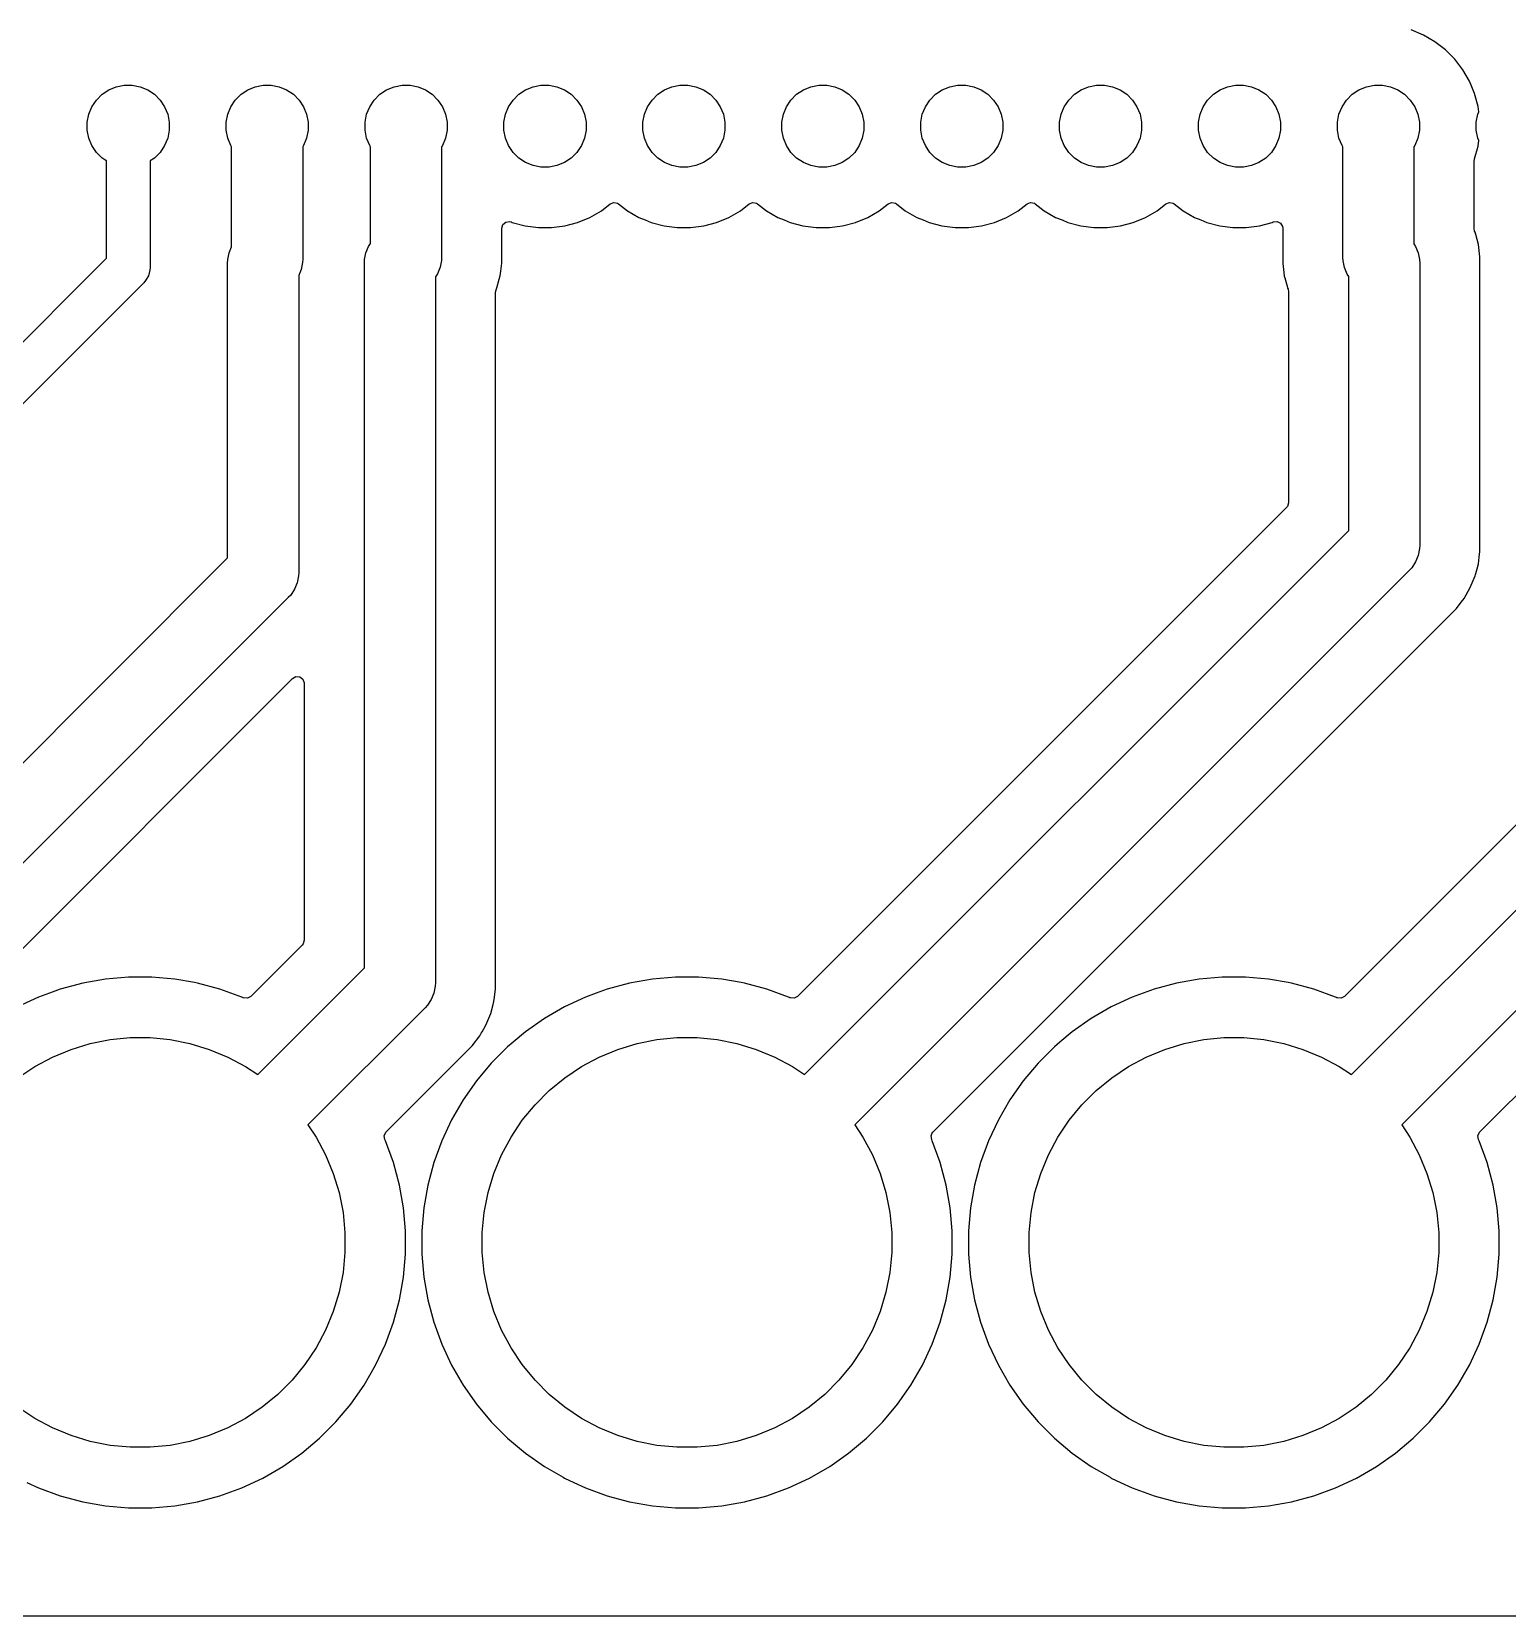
# Model space of a CAD drawing. Header units: millimetres. Extents: x 1 to 179, y 1 to 120.
# Drawn here: x 119.2 to 146.18, y 0.5 to 29.47 of the extents above; entities that cross this region are included whole.
import ezdxf

# ---------------------------------------------------------------- set-up
doc = ezdxf.new("R2010")
doc.units = ezdxf.units.MM
doc.layers.add('F.Cu', color=13, linetype='CONTINUOUS', true_color=0xc83434)

msp = doc.modelspace()

# ---------------------------------------------------------------- linework, layer by layer
at = {"layer": 'F.Cu', "linetype": 'CONTINUOUS'}
for p, q in [((144.644605, 29.412328), (144.420019, 29.505354)), ((144.64462, 29.412321), (144.644605, 29.412328)), ((144.855149, 29.290773), (144.64462, 29.412321)), ((145.048013, 29.142781), (144.855149, 29.290773)), ((145.048022, 29.142773), (145.048013, 29.142781)), ((145.219903, 28.970892), (145.048022, 29.142773)), ((145.21991, 28.970884), (145.219903, 28.970892)), ((145.367902, 28.77802), (145.21991, 28.970884)), ((145.48945, 28.567491), (145.367902, 28.77802)), ((120.4843, 28.328353), (120.6072, 28.410472)), ((120.6072, 28.410472), (120.743758, 28.467036)), ((120.743758, 28.467036), (120.888728, 28.495872)), ((120.888728, 28.495872), (121.036538, 28.495872)), ((121.036538, 28.495872), (121.181508, 28.467036)), ((121.181508, 28.467036), (121.318066, 28.410472)), ((121.318066, 28.410472), (121.440966, 28.328353)), ((123.0243, 28.328353), (123.1472, 28.410472)), ((123.1472, 28.410472), (123.283758, 28.467036)), ((123.283758, 28.467036), (123.428728, 28.495872)), ((123.428728, 28.495872), (123.576538, 28.495872)), ((123.576538, 28.495872), (123.721508, 28.467036)), ((123.721508, 28.467036), (123.858066, 28.410472)), ((123.858066, 28.410472), (123.980966, 28.328353)), ((125.5643, 28.328353), (125.6872, 28.410472)), ((125.6872, 28.410472), (125.823758, 28.467036)), ((125.823758, 28.467036), (125.968728, 28.495872)), ((125.968728, 28.495872), (126.116538, 28.495872)), ((126.116538, 28.495872), (126.261508, 28.467036)), ((126.261508, 28.467036), (126.398066, 28.410472)), ((126.398066, 28.410472), (126.520966, 28.328353)), ((128.1043, 28.328353), (128.2272, 28.410472)), ((128.2272, 28.410472), (128.363758, 28.467036)), ((128.363758, 28.467036), (128.508728, 28.495872)), ((128.508728, 28.495872), (128.656538, 28.495872)), ((128.656538, 28.495872), (128.801508, 28.467036)), ((128.801508, 28.467036), (128.938066, 28.410472)), ((128.938066, 28.410472), (129.060966, 28.328353)), ((130.6443, 28.328353), (130.7672, 28.410472)), ((130.7672, 28.410472), (130.903758, 28.467036)), ((130.903758, 28.467036), (131.048728, 28.495872)), ((131.048728, 28.495872), (131.196538, 28.495872)), ((131.196538, 28.495872), (131.341508, 28.467036)), ((131.341508, 28.467036), (131.478066, 28.410472)), ((131.478066, 28.410472), (131.600966, 28.328353)), ((133.1843, 28.328353), (133.3072, 28.410472)), ((133.3072, 28.410472), (133.443758, 28.467036)), ((133.443758, 28.467036), (133.588728, 28.495872)), ((133.588728, 28.495872), (133.736538, 28.495872)), ((133.736538, 28.495872), (133.881508, 28.467036)), ((133.881508, 28.467036), (134.018066, 28.410472)), ((134.018066, 28.410472), (134.140966, 28.328353)), ((135.7243, 28.328353), (135.8472, 28.410472)), ((135.8472, 28.410472), (135.983758, 28.467036)), ((135.983758, 28.467036), (136.128728, 28.495872)), ((136.128728, 28.495872), (136.276538, 28.495872)), ((136.276538, 28.495872), (136.421508, 28.467036)), ((136.421508, 28.467036), (136.558066, 28.410472)), ((136.558066, 28.410472), (136.680966, 28.328353)), ((138.2643, 28.328353), (138.3872, 28.410472)), ((138.3872, 28.410472), (138.523758, 28.467036)), ((138.523758, 28.467036), (138.668728, 28.495872)), ((138.668728, 28.495872), (138.816538, 28.495872)), ((138.816538, 28.495872), (138.961508, 28.467036)), ((138.961508, 28.467036), (139.098066, 28.410472)), ((139.098066, 28.410472), (139.220966, 28.328353)), ((140.8043, 28.328353), (140.9272, 28.410472)), ((140.9272, 28.410472), (141.063758, 28.467036)), ((141.063758, 28.467036), (141.208728, 28.495872)), ((141.208728, 28.495872), (141.356538, 28.495872)), ((141.356538, 28.495872), (141.501508, 28.467036)), ((141.501508, 28.467036), (141.638066, 28.410472)), ((141.638066, 28.410472), (141.760966, 28.328353)), ((143.3443, 28.328353), (143.4672, 28.410472)), ((143.4672, 28.410472), (143.603758, 28.467036)), ((143.603758, 28.467036), (143.748728, 28.495872)), ((143.748728, 28.495872), (143.896538, 28.495872)), ((143.896538, 28.495872), (144.041508, 28.467036)), ((144.041508, 28.467036), (144.178066, 28.410472)), ((144.178066, 28.410472), (144.300966, 28.328353)), ((145.489457, 28.567476), (145.48945, 28.567491)), ((145.532842, 28.462734), (145.489457, 28.567476)), ((145.582483, 28.342891), (145.532842, 28.462734)), ((120.297664, 28.100936), (120.379783, 28.223836)), ((120.379783, 28.223836), (120.4843, 28.328353)), ((121.440966, 28.328353), (121.545483, 28.223836)), ((121.545483, 28.223836), (121.627602, 28.100936)), ((122.837664, 28.100936), (122.919783, 28.223836)), ((122.919783, 28.223836), (123.0243, 28.328353)), ((123.980966, 28.328353), (124.085483, 28.223836)), ((124.085483, 28.223836), (124.167602, 28.100936)), ((125.377664, 28.100936), (125.459783, 28.223836)), ((125.459783, 28.223836), (125.5643, 28.328353)), ((126.520966, 28.328353), (126.625483, 28.223836)), ((126.625483, 28.223836), (126.707602, 28.100936)), ((127.917664, 28.100936), (127.999783, 28.223836)), ((127.999783, 28.223836), (128.1043, 28.328353)), ((129.060966, 28.328353), (129.165483, 28.223836)), ((129.165483, 28.223836), (129.247602, 28.100936)), ((130.457664, 28.100936), (130.539783, 28.223836)), ((130.539783, 28.223836), (130.6443, 28.328353)), ((131.600966, 28.328353), (131.705483, 28.223836)), ((131.705483, 28.223836), (131.787602, 28.100936)), ((132.997664, 28.100936), (133.079783, 28.223836)), ((133.079783, 28.223836), (133.1843, 28.328353)), ((134.140966, 28.328353), (134.245483, 28.223836)), ((134.245483, 28.223836), (134.327602, 28.100936)), ((135.537664, 28.100936), (135.619783, 28.223836)), ((135.619783, 28.223836), (135.7243, 28.328353)), ((136.680966, 28.328353), (136.785483, 28.223836)), ((136.785483, 28.223836), (136.867602, 28.100936)), ((138.077664, 28.100936), (138.159783, 28.223836)), ((138.159783, 28.223836), (138.2643, 28.328353)), ((139.220966, 28.328353), (139.325483, 28.223836)), ((139.325483, 28.223836), (139.407602, 28.100936)), ((140.617664, 28.100936), (140.699783, 28.223836)), ((140.699783, 28.223836), (140.8043, 28.328353)), ((141.760966, 28.328353), (141.865483, 28.223836)), ((141.865483, 28.223836), (141.947602, 28.100936)), ((143.157664, 28.100936), (143.239783, 28.223836)), ((143.239783, 28.223836), (143.3443, 28.328353)), ((144.300966, 28.328353), (144.405483, 28.223836)), ((144.405483, 28.223836), (144.487602, 28.100936)), ((145.645402, 28.108074), (145.582483, 28.342891)), ((145.658719, 28.006916), (145.645402, 28.108074)), ((120.212264, 27.819408), (120.2411, 27.964378)), ((120.212264, 27.671598), (120.212264, 27.819408)), ((120.2411, 27.964378), (120.297664, 28.100936)), ((121.627602, 28.100936), (121.684166, 27.964378)), ((121.684166, 27.964378), (121.713002, 27.819408)), ((121.713002, 27.819408), (121.713002, 27.671598)), ((122.752264, 27.819408), (122.7811, 27.964378)), ((122.752264, 27.671598), (122.752264, 27.819408)), ((122.7811, 27.964378), (122.837664, 28.100936)), ((124.167602, 28.100936), (124.224166, 27.964378)), ((124.224166, 27.964378), (124.253002, 27.819408)), ((124.253002, 27.819408), (124.253002, 27.671598)), ((125.292264, 27.819408), (125.3211, 27.964378)), ((125.292264, 27.671598), (125.292264, 27.819408)), ((125.3211, 27.964378), (125.377664, 28.100936)), ((126.707602, 28.100936), (126.764166, 27.964378)), ((126.764166, 27.964378), (126.793002, 27.819408)), ((126.793002, 27.819408), (126.793002, 27.671598)), ((127.832264, 27.819408), (127.8611, 27.964378)), ((127.832264, 27.671598), (127.832264, 27.819408)), ((127.8611, 27.964378), (127.917664, 28.100936)), ((129.247602, 28.100936), (129.304166, 27.964378)), ((129.304166, 27.964378), (129.333002, 27.819408)), ((129.333002, 27.819408), (129.333002, 27.671598)), ((130.372264, 27.819408), (130.4011, 27.964378)), ((130.372264, 27.671598), (130.372264, 27.819408)), ((130.4011, 27.964378), (130.457664, 28.100936)), ((131.787602, 28.100936), (131.844166, 27.964378)), ((131.844166, 27.964378), (131.873002, 27.819408)), ((131.873002, 27.819408), (131.873002, 27.671598)), ((132.912264, 27.819408), (132.9411, 27.964378)), ((132.912264, 27.671598), (132.912264, 27.819408)), ((132.9411, 27.964378), (132.997664, 28.100936)), ((134.327602, 28.100936), (134.384166, 27.964378)), ((134.384166, 27.964378), (134.413002, 27.819408)), ((134.413002, 27.819408), (134.413002, 27.671598)), ((135.452264, 27.819408), (135.4811, 27.964378)), ((135.452264, 27.671598), (135.452264, 27.819408)), ((135.4811, 27.964378), (135.537664, 28.100936)), ((136.867602, 28.100936), (136.924166, 27.964378)), ((136.924166, 27.964378), (136.953002, 27.819408)), ((136.953002, 27.819408), (136.953002, 27.671598)), ((137.992264, 27.819408), (138.0211, 27.964378)), ((137.992264, 27.671598), (137.992264, 27.819408)), ((138.0211, 27.964378), (138.077664, 28.100936)), ((139.407602, 28.100936), (139.464166, 27.964378)), ((139.464166, 27.964378), (139.493002, 27.819408)), ((139.493002, 27.819408), (139.493002, 27.671598)), ((140.532264, 27.819408), (140.5611, 27.964378)), ((140.532264, 27.671598), (140.532264, 27.819408)), ((140.5611, 27.964378), (140.617664, 28.100936)), ((141.947602, 28.100936), (142.004166, 27.964378)), ((142.004166, 27.964378), (142.033002, 27.819408)), ((142.033002, 27.819408), (142.033002, 27.671598)), ((143.072264, 27.819408), (143.1011, 27.964378)), ((143.072264, 27.671598), (143.072264, 27.819408)), ((143.1011, 27.964378), (143.157664, 28.100936)), ((144.487602, 28.100936), (144.544166, 27.964378)), ((144.544166, 27.964378), (144.573002, 27.819408)), ((144.573002, 27.819408), (144.573002, 27.671598)), ((145.612264, 27.819408), (145.6411, 27.964378)), ((145.612264, 27.671598), (145.612264, 27.819408)), ((145.6411, 27.964378), (145.658719, 28.006916)), ((120.2411, 27.526628), (120.212264, 27.671598)), ((120.297664, 27.39007), (120.2411, 27.526628)), ((121.684166, 27.526628), (121.627602, 27.39007)), ((121.713002, 27.671598), (121.684166, 27.526628)), ((122.7811, 27.526628), (122.752264, 27.671598)), ((122.837664, 27.39007), (122.7811, 27.526628)), ((124.224166, 27.526628), (124.167602, 27.39007)), ((124.253002, 27.671598), (124.224166, 27.526628)), ((125.3211, 27.526628), (125.292264, 27.671598)), ((125.377664, 27.39007), (125.3211, 27.526628)), ((126.764166, 27.526628), (126.707602, 27.39007)), ((126.793002, 27.671598), (126.764166, 27.526628)), ((127.8611, 27.526628), (127.832264, 27.671598)), ((127.917664, 27.39007), (127.8611, 27.526628)), ((129.304166, 27.526628), (129.247602, 27.39007)), ((129.333002, 27.671598), (129.304166, 27.526628)), ((130.4011, 27.526628), (130.372264, 27.671598)), ((130.457664, 27.39007), (130.4011, 27.526628)), ((131.844166, 27.526628), (131.787602, 27.39007)), ((131.873002, 27.671598), (131.844166, 27.526628)), ((132.9411, 27.526628), (132.912264, 27.671598)), ((132.997664, 27.39007), (132.9411, 27.526628)), ((134.384166, 27.526628), (134.327602, 27.39007)), ((134.413002, 27.671598), (134.384166, 27.526628)), ((135.4811, 27.526628), (135.452264, 27.671598)), ((135.537664, 27.39007), (135.4811, 27.526628)), ((136.924166, 27.526628), (136.867602, 27.39007)), ((136.953002, 27.671598), (136.924166, 27.526628)), ((138.0211, 27.526628), (137.992264, 27.671598)), ((138.077664, 27.39007), (138.0211, 27.526628)), ((139.464166, 27.526628), (139.407602, 27.39007)), ((139.493002, 27.671598), (139.464166, 27.526628)), ((140.5611, 27.526628), (140.532264, 27.671598)), ((140.617664, 27.39007), (140.5611, 27.526628)), ((142.004166, 27.526628), (141.947602, 27.39007)), ((142.033002, 27.671598), (142.004166, 27.526628)), ((143.1011, 27.526628), (143.072264, 27.671598)), ((143.157664, 27.39007), (143.1011, 27.526628)), ((144.544166, 27.526628), (144.487602, 27.39007)), ((144.573002, 27.671598), (144.544166, 27.526628)), ((145.6411, 27.526628), (145.612264, 27.671598)), ((145.658719, 27.484091), (145.6411, 27.526628)), ((120.379783, 27.26717), (120.297664, 27.39007)), ((120.4843, 27.162653), (120.379783, 27.26717)), ((121.545483, 27.26717), (121.440966, 27.162653)), ((121.627602, 27.39007), (121.545483, 27.26717)), ((122.852633, 27.367668), (122.837664, 27.39007)), ((122.852633, 25.538996), (122.852633, 27.367668)), ((124.167602, 27.39007), (124.152633, 27.367668)), ((124.152633, 27.367668), (124.152633, 25.314561)), ((125.392633, 27.367668), (125.377664, 27.39007)), ((125.392633, 25.602249), (125.392633, 27.367668)), ((126.707602, 27.39007), (126.692633, 27.367668)), ((126.692633, 27.367668), (126.692633, 25.354561)), ((127.999783, 27.26717), (127.917664, 27.39007)), ((128.1043, 27.162653), (127.999783, 27.26717)), ((129.165483, 27.26717), (129.060966, 27.162653)), ((129.247602, 27.39007), (129.165483, 27.26717)), ((130.539783, 27.26717), (130.457664, 27.39007)), ((130.6443, 27.162653), (130.539783, 27.26717)), ((131.705483, 27.26717), (131.600966, 27.162653)), ((131.787602, 27.39007), (131.705483, 27.26717)), ((133.079783, 27.26717), (132.997664, 27.39007)), ((133.1843, 27.162653), (133.079783, 27.26717)), ((134.245483, 27.26717), (134.140966, 27.162653)), ((134.327602, 27.39007), (134.245483, 27.26717)), ((135.619783, 27.26717), (135.537664, 27.39007)), ((135.7243, 27.162653), (135.619783, 27.26717)), ((136.785483, 27.26717), (136.680966, 27.162653)), ((136.867602, 27.39007), (136.785483, 27.26717)), ((138.159783, 27.26717), (138.077664, 27.39007)), ((138.2643, 27.162653), (138.159783, 27.26717)), ((139.325483, 27.26717), (139.220966, 27.162653)), ((139.407602, 27.39007), (139.325483, 27.26717)), ((140.699783, 27.26717), (140.617664, 27.39007)), ((140.8043, 27.162653), (140.699783, 27.26717)), ((141.865483, 27.26717), (141.760966, 27.162653)), ((141.947602, 27.39007), (141.865483, 27.26717)), ((143.172633, 27.367668), (143.157664, 27.39007)), ((143.172633, 25.348445), (143.172633, 27.367668)), ((144.487602, 27.39007), (144.472633, 27.367668)), ((144.472633, 27.367668), (144.472633, 25.593096)), ((145.582483, 27.148115), (145.645402, 27.382932)), ((145.645402, 27.382932), (145.658719, 27.484091)), ((120.562633, 27.110313), (120.4843, 27.162653)), ((120.562633, 25.330445), (120.562633, 27.110313)), ((121.440966, 27.162653), (121.362633, 27.110313)), ((121.362633, 27.110313), (121.362633, 25.164759)), ((128.2272, 27.080534), (128.1043, 27.162653)), ((128.363758, 27.02397), (128.2272, 27.080534)), ((128.508728, 26.995134), (128.363758, 27.02397)), ((128.656538, 26.995134), (128.508728, 26.995134)), ((128.801508, 27.02397), (128.656538, 26.995134)), ((128.938066, 27.080534), (128.801508, 27.02397)), ((129.060966, 27.162653), (128.938066, 27.080534)), ((130.7672, 27.080534), (130.6443, 27.162653)), ((130.903758, 27.02397), (130.7672, 27.080534)), ((131.048728, 26.995134), (130.903758, 27.02397)), ((131.196538, 26.995134), (131.048728, 26.995134)), ((131.341508, 27.02397), (131.196538, 26.995134)), ((131.478066, 27.080534), (131.341508, 27.02397)), ((131.600966, 27.162653), (131.478066, 27.080534)), ((133.3072, 27.080534), (133.1843, 27.162653)), ((133.443758, 27.02397), (133.3072, 27.080534)), ((133.588728, 26.995134), (133.443758, 27.02397)), ((133.736538, 26.995134), (133.588728, 26.995134)), ((133.881508, 27.02397), (133.736538, 26.995134)), ((134.018066, 27.080534), (133.881508, 27.02397)), ((134.140966, 27.162653), (134.018066, 27.080534)), ((135.8472, 27.080534), (135.7243, 27.162653)), ((135.983758, 27.02397), (135.8472, 27.080534)), ((136.128728, 26.995134), (135.983758, 27.02397)), ((136.276538, 26.995134), (136.128728, 26.995134)), ((136.421508, 27.02397), (136.276538, 26.995134)), ((136.558066, 27.080534), (136.421508, 27.02397)), ((136.680966, 27.162653), (136.558066, 27.080534)), ((138.3872, 27.080534), (138.2643, 27.162653)), ((138.523758, 27.02397), (138.3872, 27.080534)), ((138.668728, 26.995134), (138.523758, 27.02397)), ((138.816538, 26.995134), (138.668728, 26.995134)), ((138.961508, 27.02397), (138.816538, 26.995134)), ((139.098066, 27.080534), (138.961508, 27.02397)), ((139.220966, 27.162653), (139.098066, 27.080534)), ((140.9272, 27.080534), (140.8043, 27.162653)), ((141.063758, 27.02397), (140.9272, 27.080534)), ((141.208728, 26.995134), (141.063758, 27.02397)), ((141.356538, 26.995134), (141.208728, 26.995134)), ((141.501508, 27.02397), (141.356538, 26.995134)), ((141.638066, 27.080534), (141.501508, 27.02397)), ((141.760966, 27.162653), (141.638066, 27.080534)), ((145.573133, 27.100877), (145.581728, 27.144082)), ((145.573133, 25.872546), (145.573133, 27.100877)), ((145.581177, 27.144269), (145.582477, 27.148102)), ((145.581728, 27.144082), (145.581177, 27.144269)), ((145.582477, 27.148102), (145.582483, 27.148115)), ((129.180021, 25.985653), (129.404617, 26.078684)), ((129.404617, 26.078684), (129.615149, 26.200234)), ((129.615149, 26.200234), (129.777146, 26.324541)), ((129.777146, 26.324541), (129.842315, 26.349735)), ((129.842315, 26.349735), (129.91076, 26.335697)), ((129.91076, 26.335697), (129.92812, 26.32454)), ((129.92812, 26.32454), (130.090116, 26.200234)), ((130.090116, 26.200234), (130.300645, 26.078686)), ((130.300645, 26.078686), (130.30066, 26.078679)), ((130.30066, 26.078679), (130.416804, 26.030571)), ((131.720021, 25.985653), (131.944617, 26.078684)), ((131.944617, 26.078684), (132.155149, 26.200234)), ((132.155149, 26.200234), (132.317146, 26.324541)), ((132.317146, 26.324541), (132.382315, 26.349735)), ((132.382315, 26.349735), (132.45076, 26.335697)), ((132.45076, 26.335697), (132.46812, 26.32454)), ((132.46812, 26.32454), (132.630116, 26.200234)), ((132.630116, 26.200234), (132.840645, 26.078686)), ((132.840645, 26.078686), (132.84066, 26.078679)), ((132.84066, 26.078679), (132.956804, 26.030571)), ((134.260021, 25.985653), (134.484617, 26.078684)), ((134.484617, 26.078684), (134.695149, 26.200234)), ((134.695149, 26.200234), (134.857146, 26.324541)), ((134.857146, 26.324541), (134.922315, 26.349735)), ((134.922315, 26.349735), (134.99076, 26.335697)), ((134.99076, 26.335697), (135.00812, 26.32454)), ((135.00812, 26.32454), (135.170116, 26.200234)), ((135.170116, 26.200234), (135.380645, 26.078686)), ((135.380645, 26.078686), (135.38066, 26.078679)), ((135.38066, 26.078679), (135.496804, 26.030571)), ((136.800021, 25.985653), (137.024617, 26.078684)), ((137.024617, 26.078684), (137.235149, 26.200234)), ((137.235149, 26.200234), (137.397146, 26.324541)), ((137.397146, 26.324541), (137.462315, 26.349735)), ((137.462315, 26.349735), (137.53076, 26.335697)), ((137.53076, 26.335697), (137.54812, 26.32454)), ((137.54812, 26.32454), (137.710116, 26.200234)), ((137.710116, 26.200234), (137.920645, 26.078686)), ((137.920645, 26.078686), (137.92066, 26.078679)), ((137.92066, 26.078679), (138.036804, 26.030571)), ((139.340021, 25.985653), (139.564617, 26.078684)), ((139.564617, 26.078684), (139.775149, 26.200234)), ((139.775149, 26.200234), (139.937146, 26.324541)), ((139.937146, 26.324541), (140.002315, 26.349735)), ((140.002315, 26.349735), (140.07076, 26.335697)), ((140.07076, 26.335697), (140.08812, 26.32454)), ((140.08812, 26.32454), (140.250116, 26.200234)), ((140.250116, 26.200234), (140.460645, 26.078686)), ((140.460645, 26.078686), (140.46066, 26.078679)), ((140.46066, 26.078679), (140.576804, 26.030571)), ((127.793133, 25.87965), (127.812818, 25.946689)), ((127.793133, 25.239827), (127.793133, 25.87965)), ((127.812818, 25.946689), (127.865622, 25.992444)), ((127.865622, 25.992444), (127.93478, 26.002388)), ((127.93478, 26.002388), (127.964584, 25.994212)), ((127.964584, 25.994212), (127.985245, 25.985653)), ((127.985245, 25.985653), (128.220062, 25.922734)), ((128.220062, 25.922734), (128.461083, 25.891003)), ((128.461083, 25.891003), (128.46109, 25.891003)), ((128.46109, 25.891003), (128.704176, 25.891003)), ((128.704176, 25.891003), (128.704183, 25.891003)), ((128.704183, 25.891003), (128.945204, 25.922734)), ((128.945204, 25.922734), (129.180021, 25.985653)), ((130.416804, 26.030571), (130.525245, 25.985653)), ((130.525245, 25.985653), (130.760062, 25.922734)), ((130.760062, 25.922734), (131.001083, 25.891003)), ((131.001083, 25.891003), (131.00109, 25.891003)), ((131.00109, 25.891003), (131.244176, 25.891003)), ((131.244176, 25.891003), (131.244183, 25.891003)), ((131.244183, 25.891003), (131.485204, 25.922734)), ((131.485204, 25.922734), (131.720021, 25.985653)), ((132.956804, 26.030571), (133.065245, 25.985653)), ((133.065245, 25.985653), (133.300062, 25.922734)), ((133.300062, 25.922734), (133.541083, 25.891003)), ((133.541083, 25.891003), (133.54109, 25.891003)), ((133.54109, 25.891003), (133.784176, 25.891003)), ((133.784176, 25.891003), (133.784183, 25.891003)), ((133.784183, 25.891003), (134.025204, 25.922734)), ((134.025204, 25.922734), (134.260021, 25.985653)), ((135.496804, 26.030571), (135.605245, 25.985653)), ((135.605245, 25.985653), (135.840062, 25.922734)), ((135.840062, 25.922734), (136.081083, 25.891003)), ((136.081083, 25.891003), (136.08109, 25.891003)), ((136.08109, 25.891003), (136.324176, 25.891003)), ((136.324176, 25.891003), (136.324183, 25.891003)), ((136.324183, 25.891003), (136.565204, 25.922734)), ((136.565204, 25.922734), (136.800021, 25.985653)), ((138.036804, 26.030571), (138.145245, 25.985653)), ((138.145245, 25.985653), (138.380062, 25.922734)), ((138.380062, 25.922734), (138.621083, 25.891003)), ((138.621083, 25.891003), (138.62109, 25.891003)), ((138.62109, 25.891003), (138.864176, 25.891003)), ((138.864176, 25.891003), (138.864183, 25.891003)), ((138.864183, 25.891003), (139.105204, 25.922734)), ((139.105204, 25.922734), (139.340021, 25.985653)), ((140.576804, 26.030571), (140.685245, 25.985653)), ((140.685245, 25.985653), (140.920062, 25.922734)), ((140.920062, 25.922734), (141.161083, 25.891003)), ((141.161083, 25.891003), (141.16109, 25.891003)), ((141.16109, 25.891003), (141.404176, 25.891003)), ((141.404176, 25.891003), (141.404183, 25.891003)), ((141.404183, 25.891003), (141.645204, 25.922734)), ((141.645204, 25.922734), (141.880021, 25.985653)), ((141.880021, 25.985653), (141.900679, 25.994211)), ((141.900679, 25.994211), (141.970148, 26.00168)), ((141.970148, 26.00168), (142.032627, 25.970406)), ((142.032627, 25.970406), (142.068281, 25.910318)), ((142.068281, 25.910318), (142.072133, 25.87965)), ((142.072133, 25.87965), (142.072133, 25.233704)), ((145.582572, 25.825093), (145.573133, 25.872546)), ((145.590733, 25.80539), (145.582572, 25.825093)), ((145.601094, 25.766722), (145.590733, 25.80539)), ((122.807564, 25.430188), (122.852633, 25.538996)), ((125.307564, 25.430188), (125.356326, 25.547911)), ((125.356326, 25.547911), (125.392633, 25.602249)), ((144.472633, 25.593096), (144.502824, 25.547911)), ((144.502824, 25.547911), (144.551587, 25.430188)), ((145.650124, 25.583742), (145.601094, 25.766722)), ((145.680075, 25.356237), (145.650124, 25.583742)), ((98.217691, 2.985503), (120.562633, 25.330445)), ((122.779575, 25.241503), (122.782705, 25.305214)), ((122.779575, 19.854742), (122.779575, 25.241503)), ((122.782705, 25.305214), (122.807564, 25.430188)), ((124.149504, 25.25085), (124.124645, 25.125876)), ((124.152633, 25.314561), (124.149504, 25.250871)), ((124.149504, 25.250871), (124.149504, 25.25085)), ((125.279575, 25.241503), (125.282705, 25.305214)), ((125.279575, 12.354742), (125.279575, 25.241503)), ((125.282705, 25.305214), (125.307564, 25.430188)), ((126.689503, 25.29085), (126.664644, 25.165876)), ((126.692633, 25.354561), (126.689503, 25.29085)), ((127.773714, 25.092331), (127.793133, 25.239827)), ((142.072133, 25.233704), (142.09338, 25.072329)), ((143.175763, 25.284734), (143.172633, 25.348445)), ((143.200622, 25.15976), (143.175763, 25.284734)), ((144.551587, 25.430188), (144.576446, 25.305214)), ((144.576446, 25.305214), (144.576446, 25.305194)), ((144.576446, 25.305194), (144.579575, 25.241503)), ((144.579575, 25.241503), (144.579575, 20.085503)), ((145.680075, 19.970769), (145.680075, 25.356237)), ((121.279974, 24.921254), (121.245476, 24.881916)), ((121.332185, 25.011685), (121.279974, 24.921254)), ((121.359211, 25.112549), (121.332185, 25.011685)), ((121.362633, 25.164759), (121.359211, 25.112549)), ((124.098266, 25.062193), (124.079575, 25.017069)), ((124.079575, 25.017069), (124.079575, 19.585503)), ((124.124645, 25.125876), (124.098266, 25.062193)), ((126.615882, 25.048153), (126.579575, 24.993816)), ((126.579575, 24.993816), (126.579575, 12.085503)), ((126.664644, 25.165876), (126.615882, 25.048153)), ((127.703791, 24.790674), (127.746229, 24.949056)), ((127.746229, 24.949056), (127.763181, 25.012322)), ((127.763181, 25.012322), (127.773714, 25.092331)), ((142.09338, 25.072329), (142.09338, 25.072328)), ((142.09338, 25.072328), (142.102084, 25.006209)), ((142.102084, 25.006209), (142.111693, 24.970347)), ((142.111693, 24.970347), (142.151083, 24.823342)), ((143.249384, 25.042037), (143.200622, 25.15976)), ((143.279575, 24.996853), (143.249384, 25.042037)), ((143.279575, 20.354741), (143.279575, 24.996853)), ((121.245476, 24.881916), (98.66622, 2.30266)), ((127.680075, 24.708754), (127.689514, 24.756207)), ((127.680075, 11.970769), (127.680075, 24.708754)), ((127.689514, 24.756207), (127.703791, 24.790674)), ((142.151083, 24.823342), (142.159836, 24.790674)), ((142.159836, 24.790674), (142.161476, 24.784556)), ((142.161476, 24.784556), (142.161479, 24.784547)), ((142.161479, 24.784547), (142.169635, 24.764858)), ((142.169635, 24.764858), (142.179075, 24.717403)), ((142.179075, 24.717403), (142.179075, 20.861947)), ((154.642756, 23.274266), (143.202599, 11.83411)), ((143.328874, 10.404041), (155.779575, 22.854742)), ((156.889195, 22.125884), (144.248112, 9.484803)), ((142.179075, 20.861947), (142.15939, 20.794908)), ((145.678168, 9.358517), (157.217396, 20.897744)), ((142.142756, 20.774266), (133.202599, 11.83411)), ((142.15939, 20.794908), (142.142756, 20.774266)), ((133.328874, 10.404041), (143.279575, 20.354741)), ((144.576446, 20.021792), (144.551586, 19.896818)), ((144.579575, 20.085503), (144.576446, 20.021813)), ((144.576446, 20.021813), (144.576446, 20.021792)), ((113.328874, 10.404041), (122.779575, 19.854742)), ((144.502824, 19.779095), (144.432032, 19.673147)), ((144.551586, 19.896818), (144.502824, 19.779095)), ((145.625463, 19.651229), (145.650124, 19.743264)), ((145.650124, 19.743264), (145.666144, 19.864955)), ((145.666144, 19.864955), (145.680075, 19.970769)), ((124.076445, 19.521792), (124.051586, 19.396818)), ((124.079575, 19.585503), (124.076445, 19.521792)), ((144.389194, 19.625884), (134.248112, 9.484803)), ((144.432032, 19.673147), (144.389194, 19.625884)), ((145.502919, 19.309615), (145.590733, 19.521616)), ((145.590733, 19.521616), (145.597571, 19.547134)), ((145.597571, 19.547134), (145.603005, 19.567412)), ((145.603005, 19.567412), (145.625463, 19.651229)), ((123.889194, 19.125883), (114.248112, 9.484803)), ((123.932032, 19.173147), (123.889194, 19.125883)), ((124.002824, 19.279095), (123.932032, 19.173147)), ((124.051586, 19.396818), (124.002824, 19.279095)), ((145.388186, 19.110891), (145.502919, 19.309615)), ((135.678168, 9.358517), (145.248495, 18.928842)), ((145.248495, 18.928842), (145.337983, 19.045466)), ((145.337983, 19.045466), (145.388186, 19.110891)), ((123.967396, 17.647744), (124.028717, 17.681227)), ((124.028717, 17.681227), (124.098409, 17.676243)), ((124.098409, 17.676243), (124.154342, 17.634371)), ((115.678168, 9.358517), (123.967396, 17.647744)), ((124.154342, 17.634371), (124.178759, 17.568907)), ((124.178759, 17.568907), (124.179075, 17.560061)), ((124.179075, 17.560061), (124.179075, 12.861947)), ((124.142756, 12.774266), (123.202599, 11.83411)), ((124.15939, 12.794908), (124.142756, 12.774266)), ((124.179075, 12.861947), (124.15939, 12.794908)), ((120.967794, 12.186003), (120.545852, 12.149088)), ((120.967798, 12.186003), (120.967794, 12.186003)), ((121.391352, 12.186003), (120.967798, 12.186003)), ((121.391355, 12.186003), (121.391352, 12.186003)), ((121.813297, 12.149088), (121.391355, 12.186003)), ((123.328874, 10.404041), (125.279575, 12.354742)), ((130.967794, 12.186003), (130.545852, 12.149088)), ((130.967798, 12.186003), (130.967794, 12.186003)), ((131.391352, 12.186003), (130.967798, 12.186003)), ((131.391355, 12.186003), (131.391352, 12.186003)), ((131.813297, 12.149088), (131.391355, 12.186003)), ((140.967794, 12.186003), (140.545852, 12.149088)), ((140.967798, 12.186003), (140.967794, 12.186003)), ((141.391352, 12.186003), (140.967798, 12.186003)), ((141.391355, 12.186003), (141.391352, 12.186003)), ((141.813297, 12.149088), (141.391355, 12.186003)), ((119.520606, 11.893482), (119.321601, 11.82105)), ((119.719622, 11.965918), (119.520606, 11.893482)), ((120.128726, 12.075536), (119.719622, 11.965918)), ((120.128729, 12.075537), (120.128726, 12.075536)), ((120.128734, 12.075538), (120.128729, 12.075537)), ((120.128736, 12.075539), (120.128734, 12.075538)), ((120.128739, 12.075539), (120.128736, 12.075539)), ((120.545852, 12.149088), (120.128739, 12.075539)), ((122.171527, 12.085922), (121.813297, 12.149088)), ((122.230416, 12.075538), (122.171527, 12.085922)), ((122.230426, 12.075536), (122.230416, 12.075538)), ((122.639531, 11.965917), (122.230423, 12.075536)), ((122.230423, 12.075536), (122.230426, 12.075536)), ((123.037544, 11.821053), (122.639531, 11.965917)), ((126.551586, 11.896818), (126.502824, 11.779095)), ((126.576445, 12.021792), (126.551586, 11.896818)), ((126.579575, 12.085503), (126.576445, 12.021792)), ((127.660364, 11.82105), (127.680075, 11.970769)), ((129.520606, 11.893482), (129.321601, 11.82105)), ((129.719622, 11.965918), (129.520606, 11.893482)), ((130.128726, 12.075536), (129.719622, 11.965918)), ((130.128729, 12.075537), (130.128726, 12.075536)), ((130.128734, 12.075538), (130.128729, 12.075537)), ((130.128736, 12.075539), (130.128734, 12.075538)), ((130.128739, 12.075539), (130.128736, 12.075539)), ((130.545852, 12.149088), (130.128739, 12.075539)), ((132.171527, 12.085922), (131.813297, 12.149088)), ((132.230416, 12.075538), (132.171527, 12.085922)), ((132.230426, 12.075536), (132.230416, 12.075538)), ((132.639531, 11.965917), (132.230423, 12.075536)), ((132.230423, 12.075536), (132.230426, 12.075536)), ((133.037544, 11.821053), (132.639531, 11.965917)), ((139.520606, 11.893482), (139.321601, 11.82105)), ((139.719622, 11.965918), (139.520606, 11.893482)), ((140.128726, 12.075536), (139.719622, 11.965918)), ((140.128729, 12.075537), (140.128726, 12.075536)), ((140.128734, 12.075538), (140.128729, 12.075537)), ((140.128736, 12.075539), (140.128734, 12.075538)), ((140.128739, 12.075539), (140.128736, 12.075539)), ((140.545852, 12.149088), (140.128739, 12.075539)), ((142.171527, 12.085922), (141.813297, 12.149088)), ((142.230416, 12.075538), (142.171527, 12.085922)), ((142.230426, 12.075536), (142.230416, 12.075538)), ((142.639531, 11.965917), (142.230423, 12.075536)), ((142.230423, 12.075536), (142.230426, 12.075536)), ((143.037544, 11.821053), (142.639531, 11.965917)), ((119.321591, 11.821046), (118.937738, 11.642053)), ((119.321597, 11.821049), (119.321591, 11.821046)), ((119.321601, 11.82105), (119.321597, 11.821049)), ((123.055979, 11.812456), (123.037544, 11.821053)), ((123.062517, 11.809407), (123.055979, 11.812456)), ((123.071584, 11.805609), (123.062517, 11.809407)), ((123.141276, 11.800625), (123.071584, 11.805609)), ((123.202599, 11.83411), (123.141276, 11.800625)), ((126.389194, 11.625883), (124.248112, 9.484803)), ((126.432021, 11.673137), (126.389194, 11.625883)), ((126.432032, 11.673147), (126.432021, 11.673137)), ((126.502824, 11.779095), (126.432032, 11.673147)), ((127.590733, 11.521616), (127.63478, 11.686003)), ((127.63478, 11.686003), (127.650123, 11.743264)), ((127.650123, 11.743264), (127.660364, 11.82105)), ((128.937723, 11.642045), (128.570928, 11.430276)), ((128.937738, 11.642053), (128.937723, 11.642045)), ((129.321591, 11.821046), (128.937738, 11.642053)), ((129.321597, 11.821049), (129.321591, 11.821046)), ((129.321601, 11.82105), (129.321597, 11.821049)), ((133.055979, 11.812456), (133.037544, 11.821053)), ((133.062517, 11.809407), (133.055979, 11.812456)), ((133.071584, 11.805609), (133.062517, 11.809407)), ((133.141276, 11.800625), (133.071584, 11.805609)), ((133.202599, 11.83411), (133.141276, 11.800625)), ((138.937723, 11.642045), (138.570928, 11.430276)), ((138.937738, 11.642053), (138.937723, 11.642045)), ((139.321591, 11.821046), (138.937738, 11.642053)), ((139.321597, 11.821049), (139.321591, 11.821046)), ((139.321601, 11.82105), (139.321597, 11.821049)), ((143.055979, 11.812456), (143.037544, 11.821053)), ((143.062517, 11.809407), (143.055979, 11.812456)), ((143.071584, 11.805609), (143.062517, 11.809407)), ((143.141276, 11.800625), (143.071584, 11.805609)), ((143.202599, 11.83411), (143.141276, 11.800625)), ((127.432319, 11.18733), (127.502917, 11.309612)), ((127.502917, 11.309612), (127.502919, 11.309615)), ((127.502919, 11.309615), (127.590733, 11.521616)), ((128.570913, 11.430267), (128.223965, 11.18733)), ((128.570928, 11.430276), (128.570913, 11.430267)), ((138.570913, 11.430267), (138.223965, 11.18733)), ((138.570928, 11.430276), (138.570913, 11.430267)), ((120.268399, 10.97312), (120.629336, 11.044915)), ((120.629336, 11.044915), (120.995571, 11.080986)), ((120.995571, 11.080986), (121.363579, 11.080986)), ((121.363579, 11.080986), (121.729814, 11.044915)), ((121.729814, 11.044915), (122.090751, 10.97312)), ((127.248494, 10.928841), (127.388185, 11.11089)), ((127.388185, 11.11089), (127.418279, 11.163013)), ((127.418279, 11.163013), (127.432319, 11.18733)), ((128.223965, 11.18733), (127.999902, 10.99932)), ((130.268399, 10.97312), (130.629336, 11.044915)), ((130.629336, 11.044915), (130.995571, 11.080986)), ((130.995571, 11.080986), (131.363579, 11.080986)), ((131.363579, 11.080986), (131.729814, 11.044915)), ((131.729814, 11.044915), (132.090751, 10.97312)), ((138.223965, 11.18733), (137.999902, 10.99932)), ((140.268399, 10.97312), (140.629336, 11.044915)), ((140.629336, 11.044915), (140.995571, 11.080986)), ((140.995571, 11.080986), (141.363579, 11.080986)), ((141.363579, 11.080986), (141.729814, 11.044915)), ((141.729814, 11.044915), (142.090751, 10.97312)), ((119.25169, 10.551985), (119.576243, 10.725463)), ((119.576243, 10.725463), (119.916238, 10.866293)), ((119.916238, 10.866293), (120.268399, 10.97312)), ((122.090751, 10.97312), (122.442912, 10.866293)), ((122.442912, 10.866293), (122.782907, 10.725463)), ((122.782907, 10.725463), (123.10746, 10.551985)), ((125.678168, 9.358517), (127.248494, 10.928841)), ((127.899494, 10.915066), (127.600012, 10.615584)), ((127.8995, 10.915072), (127.899494, 10.915066)), ((127.899503, 10.915074), (127.8995, 10.915072)), ((127.999902, 10.99932), (127.899503, 10.915074)), ((129.25169, 10.551985), (129.576243, 10.725463)), ((129.576243, 10.725463), (129.916238, 10.866293)), ((129.916238, 10.866293), (130.268399, 10.97312)), ((132.090751, 10.97312), (132.442912, 10.866293)), ((132.442912, 10.866293), (132.782907, 10.725463)), ((132.782907, 10.725463), (133.10746, 10.551985)), ((137.899494, 10.915066), (137.600012, 10.615584)), ((137.8995, 10.915072), (137.899494, 10.915066)), ((137.899503, 10.915074), (137.8995, 10.915072)), ((137.999902, 10.99932), (137.899503, 10.915074)), ((139.25169, 10.551985), (139.576243, 10.725463)), ((139.576243, 10.725463), (139.916238, 10.866293)), ((139.916238, 10.866293), (140.268399, 10.97312)), ((142.090751, 10.97312), (142.442912, 10.866293)), ((142.442912, 10.866293), (142.782907, 10.725463)), ((142.782907, 10.725463), (143.10746, 10.551985)), ((118.945703, 10.347531), (119.25169, 10.551985)), ((123.10746, 10.551985), (123.328874, 10.404041)), ((127.600012, 10.615584), (127.327748, 10.291113)), ((128.945703, 10.347531), (129.25169, 10.551985)), ((133.10746, 10.551985), (133.328874, 10.404041)), ((137.600012, 10.615584), (137.327748, 10.291113)), ((138.945703, 10.347531), (139.25169, 10.551985)), ((143.10746, 10.551985), (143.328874, 10.404041)), ((127.327748, 10.291113), (127.084811, 9.944165)), ((128.661229, 10.11407), (128.945703, 10.347531)), ((137.327748, 10.291113), (137.084811, 9.944165)), ((138.661229, 10.11407), (138.945703, 10.347531)), ((127.084802, 9.94415), (126.873033, 9.577355)), ((127.084811, 9.944165), (127.084802, 9.94415)), ((128.167547, 9.569375), (128.401008, 9.853849)), ((128.401008, 9.853849), (128.661229, 10.11407)), ((137.084802, 9.94415), (136.873033, 9.577355)), ((137.084811, 9.944165), (137.084802, 9.94415)), ((138.167547, 9.569375), (138.401008, 9.853849)), ((138.401008, 9.853849), (138.661229, 10.11407)), ((126.873025, 9.57734), (126.694032, 9.193487)), ((126.873033, 9.577355), (126.873025, 9.57734)), ((127.963093, 9.263388), (128.167547, 9.569375)), ((136.873025, 9.57734), (136.694032, 9.193487)), ((136.873033, 9.577355), (136.873025, 9.57734)), ((137.963093, 9.263388), (138.167547, 9.569375)), ((124.248112, 9.484803), (124.396057, 9.263388)), ((125.642988, 9.287522), (125.671508, 9.351306)), ((125.65348, 9.218445), (125.642988, 9.287522)), ((125.671508, 9.351306), (125.678168, 9.358517)), ((134.248112, 9.484803), (134.396057, 9.263388)), ((135.642988, 9.287522), (135.671508, 9.351306)), ((135.65348, 9.218445), (135.642988, 9.287522)), ((135.671508, 9.351306), (135.678168, 9.358517)), ((144.248112, 9.484803), (144.396057, 9.263388)), ((145.642988, 9.287522), (145.671508, 9.351306)), ((145.65348, 9.218445), (145.642988, 9.287522)), ((145.671508, 9.351306), (145.678168, 9.358517)), ((124.396057, 9.263388), (124.569535, 8.938835)), ((125.66512, 9.193482), (125.65348, 9.218445)), ((125.665122, 9.193477), (125.66512, 9.193482)), ((125.809986, 8.795466), (125.665122, 9.193477)), ((126.694032, 9.193487), (126.54916, 8.795456)), ((127.789615, 8.938835), (127.963093, 9.263388)), ((134.396057, 9.263388), (134.569535, 8.938835)), ((135.66512, 9.193482), (135.65348, 9.218445)), ((135.665122, 9.193477), (135.66512, 9.193482)), ((135.809986, 8.795466), (135.665122, 9.193477)), ((136.694032, 9.193487), (136.54916, 8.795456)), ((137.789615, 8.938835), (137.963093, 9.263388)), ((144.396057, 9.263388), (144.569535, 8.938835)), ((145.66512, 9.193482), (145.65348, 9.218445)), ((145.665122, 9.193477), (145.66512, 9.193482)), ((145.809986, 8.795466), (145.665122, 9.193477)), ((124.569535, 8.938835), (124.710365, 8.59884)), ((125.91961, 8.386344), (125.809986, 8.795466)), ((126.54916, 8.795456), (126.439542, 8.386352)), ((127.648785, 8.59884), (127.789615, 8.938835)), ((134.569535, 8.938835), (134.710365, 8.59884)), ((135.91961, 8.386344), (135.809986, 8.795466)), ((136.54916, 8.795456), (136.439542, 8.386352)), ((137.648785, 8.59884), (137.789615, 8.938835)), ((144.569535, 8.938835), (144.710365, 8.59884)), ((145.91961, 8.386344), (145.809986, 8.795466)), ((124.710365, 8.59884), (124.817192, 8.246679)), ((127.541958, 8.246679), (127.648785, 8.59884)), ((134.710365, 8.59884), (134.817192, 8.246679)), ((137.541958, 8.246679), (137.648785, 8.59884)), ((144.710365, 8.59884), (144.817192, 8.246679)), ((124.817192, 8.246679), (124.888987, 7.885742)), ((125.99316, 7.969223), (125.91961, 8.386344)), ((126.439539, 8.386339), (126.36599, 7.969226)), ((126.439542, 8.386352), (126.439539, 8.386339)), ((127.470163, 7.885742), (127.541958, 8.246679)), ((134.817192, 8.246679), (134.888987, 7.885742)), ((135.99316, 7.969223), (135.91961, 8.386344)), ((136.439539, 8.386339), (136.36599, 7.969226)), ((136.439542, 8.386352), (136.439539, 8.386339)), ((137.470163, 7.885742), (137.541958, 8.246679)), ((144.817192, 8.246679), (144.888987, 7.885742)), ((145.99316, 7.969223), (145.91961, 8.386344)), ((124.888987, 7.885742), (124.925058, 7.519507)), ((126.030075, 7.54728), (125.99316, 7.969223)), ((126.36599, 7.969226), (126.329075, 7.547284)), ((127.434092, 7.519507), (127.470163, 7.885742)), ((134.888987, 7.885742), (134.925058, 7.519507)), ((136.030075, 7.547284), (135.99316, 7.969223)), ((136.36599, 7.969226), (136.329075, 7.547284)), ((137.434092, 7.519507), (137.470163, 7.885742)), ((144.888987, 7.885742), (144.925058, 7.519507)), ((146.030075, 7.54728), (145.99316, 7.969223)), ((126.030075, 7.123726), (126.030075, 7.54728)), ((126.329075, 7.547284), (126.329075, 7.123723)), ((136.030075, 7.54728), (136.030075, 7.547284)), ((136.030075, 7.123726), (136.030075, 7.54728)), ((136.329075, 7.547284), (136.329075, 7.123723)), ((146.030075, 7.123726), (146.030075, 7.54728)), ((124.925058, 7.519507), (124.925058, 7.151499)), ((127.434092, 7.151499), (127.434092, 7.519507)), ((134.925058, 7.519507), (134.925058, 7.151499)), ((137.434092, 7.151499), (137.434092, 7.519507)), ((144.925058, 7.519507), (144.925058, 7.151499)), ((124.925058, 7.151499), (124.888987, 6.785264)), ((125.99316, 6.701783), (126.030075, 7.123726)), ((126.329075, 7.123723), (126.36599, 6.701781)), ((127.470163, 6.785264), (127.434092, 7.151499)), ((134.925058, 7.151499), (134.888987, 6.785264)), ((135.99316, 6.701783), (136.030075, 7.123726)), ((136.329075, 7.123723), (136.36599, 6.701781)), ((137.470163, 6.785264), (137.434092, 7.151499)), ((144.925058, 7.151499), (144.888987, 6.785264)), ((145.99316, 6.701783), (146.030075, 7.123726)), ((124.888987, 6.785264), (124.817192, 6.424327)), ((125.91961, 6.284662), (125.99316, 6.701783)), ((126.36599, 6.701781), (126.439539, 6.284668)), ((127.541958, 6.424327), (127.470163, 6.785264)), ((134.888987, 6.785264), (134.817192, 6.424327)), ((135.91961, 6.284662), (135.99316, 6.701783)), ((136.36599, 6.701781), (136.439539, 6.284668)), ((137.541958, 6.424327), (137.470163, 6.785264)), ((144.888987, 6.785264), (144.817192, 6.424327)), ((145.91961, 6.284662), (145.99316, 6.701783)), ((124.817192, 6.424327), (124.710365, 6.072166)), ((127.648785, 6.072166), (127.541958, 6.424327)), ((134.817192, 6.424327), (134.710365, 6.072166)), ((137.648785, 6.072166), (137.541958, 6.424327)), ((144.817192, 6.424327), (144.710365, 6.072166)), ((125.809986, 5.87554), (125.91961, 6.284662)), ((126.439539, 6.284668), (126.439542, 6.284655)), ((126.439542, 6.284655), (126.54916, 5.875551)), ((135.809986, 5.87554), (135.91961, 6.284662)), ((136.439539, 6.284668), (136.439542, 6.284655)), ((136.439542, 6.284655), (136.54916, 5.875551)), ((145.809986, 5.87554), (145.91961, 6.284662)), ((124.710365, 6.072166), (124.569535, 5.732171)), ((125.665122, 5.477529), (125.809986, 5.87554)), ((126.54916, 5.875551), (126.549163, 5.875541)), ((126.549163, 5.875541), (126.549164, 5.87554)), ((126.549164, 5.87554), (126.694028, 5.477529)), ((127.789615, 5.732171), (127.648785, 6.072166)), ((134.710365, 6.072166), (134.569535, 5.732171)), ((135.665122, 5.477529), (135.809986, 5.87554)), ((136.54916, 5.875551), (136.549163, 5.875541)), ((136.549163, 5.875541), (136.549164, 5.87554)), ((136.549164, 5.87554), (136.694028, 5.477529)), ((137.789615, 5.732171), (137.648785, 6.072166)), ((144.710365, 6.072166), (144.569535, 5.732171)), ((145.665122, 5.477529), (145.809986, 5.87554)), ((124.569535, 5.732171), (124.396057, 5.407618)), ((127.963093, 5.407618), (127.789615, 5.732171)), ((134.569535, 5.732171), (134.396057, 5.407618)), ((137.963093, 5.407618), (137.789615, 5.732171)), ((144.569535, 5.732171), (144.396057, 5.407618)), ((124.396057, 5.407618), (124.191603, 5.101631)), ((125.48612, 5.093658), (125.665122, 5.477529)), ((126.694028, 5.477529), (126.694031, 5.477522)), ((126.694031, 5.477522), (126.694032, 5.47752)), ((126.694032, 5.47752), (126.873025, 5.093667)), ((128.167547, 5.101631), (127.963093, 5.407618)), ((134.396057, 5.407618), (134.191603, 5.101631)), ((135.48612, 5.093658), (135.665122, 5.477529)), ((136.694028, 5.477529), (136.694031, 5.477522)), ((136.694031, 5.477522), (136.694032, 5.47752)), ((136.694032, 5.47752), (136.873025, 5.093667)), ((138.167547, 5.101631), (137.963093, 5.407618)), ((144.396057, 5.407618), (144.191603, 5.101631)), ((145.48612, 5.093658), (145.665122, 5.477529)), ((124.191603, 5.101631), (123.958142, 4.817157)), ((125.274343, 4.726848), (125.48612, 5.093658)), ((126.873025, 5.093667), (126.87303, 5.093658)), ((126.87303, 5.093658), (127.084807, 4.726848)), ((128.401008, 4.817157), (128.167547, 5.101631)), ((134.191603, 5.101631), (133.958142, 4.817157)), ((135.274343, 4.726848), (135.48612, 5.093658)), ((136.873025, 5.093667), (136.87303, 5.093658)), ((136.87303, 5.093658), (137.084807, 4.726848)), ((138.401008, 4.817157), (138.167547, 5.101631)), ((144.191603, 5.101631), (143.958142, 4.817157)), ((145.274343, 4.726848), (145.48612, 5.093658)), ((123.958142, 4.817157), (123.697921, 4.556936)), ((125.031401, 4.379893), (125.274343, 4.726848)), ((127.084807, 4.726848), (127.327749, 4.379893)), ((128.661229, 4.556936), (128.401008, 4.817157)), ((133.958142, 4.817157), (133.697921, 4.556936)), ((135.031401, 4.379893), (135.274343, 4.726848)), ((137.084807, 4.726848), (137.327749, 4.379893)), ((138.661229, 4.556936), (138.401008, 4.817157)), ((143.958142, 4.817157), (143.697921, 4.556936)), ((145.031401, 4.379893), (145.274343, 4.726848)), ((123.697921, 4.556936), (123.413447, 4.323475)), ((124.759146, 4.055431), (125.031401, 4.379893)), ((127.327749, 4.379893), (127.600004, 4.055431)), ((128.945703, 4.323475), (128.661229, 4.556936)), ((133.697921, 4.556936), (133.413447, 4.323475)), ((134.759146, 4.055431), (135.031401, 4.379893)), ((137.327749, 4.379893), (137.600004, 4.055431)), ((138.945703, 4.323475), (138.661229, 4.556936)), ((143.697921, 4.556936), (143.413447, 4.323475)), ((144.759146, 4.055431), (145.031401, 4.379893)), ((119.25169, 4.119021), (118.945703, 4.323475)), ((119.576243, 3.945543), (119.25169, 4.119021)), ((123.10746, 4.119021), (122.782907, 3.945543)), ((123.413447, 4.323475), (123.10746, 4.119021)), ((129.25169, 4.119021), (128.945703, 4.323475)), ((129.576243, 3.945543), (129.25169, 4.119021)), ((133.10746, 4.119021), (132.782907, 3.945543)), ((133.413447, 4.323475), (133.10746, 4.119021)), ((139.25169, 4.119021), (138.945703, 4.323475)), ((139.576243, 3.945543), (139.25169, 4.119021)), ((143.10746, 4.119021), (142.782907, 3.945543)), ((143.413447, 4.323475), (143.10746, 4.119021)), ((119.916238, 3.804713), (119.576243, 3.945543)), ((120.268399, 3.697886), (119.916238, 3.804713)), ((122.442912, 3.804713), (122.090751, 3.697886)), ((122.782907, 3.945543), (122.442912, 3.804713)), ((124.459647, 3.755932), (124.759146, 4.055431)), ((127.600004, 4.055431), (127.899503, 3.755932)), ((129.916238, 3.804713), (129.576243, 3.945543)), ((130.268399, 3.697886), (129.916238, 3.804713)), ((132.442912, 3.804713), (132.090751, 3.697886)), ((132.782907, 3.945543), (132.442912, 3.804713)), ((134.459647, 3.755932), (134.759146, 4.055431)), ((137.600004, 4.055431), (137.899503, 3.755932)), ((139.916238, 3.804713), (139.576243, 3.945543)), ((140.268399, 3.697886), (139.916238, 3.804713)), ((142.442912, 3.804713), (142.090751, 3.697886)), ((142.782907, 3.945543), (142.442912, 3.804713)), ((144.459647, 3.755932), (144.759146, 4.055431)), ((120.629336, 3.626091), (120.268399, 3.697886)), ((120.995571, 3.59002), (120.629336, 3.626091)), ((121.363579, 3.59002), (120.995571, 3.59002)), ((121.729814, 3.626091), (121.363579, 3.59002)), ((122.090751, 3.697886), (121.729814, 3.626091)), ((123.78823, 3.240735), (124.135185, 3.483677)), ((124.135185, 3.483677), (124.459647, 3.755932)), ((127.899503, 3.755932), (128.223965, 3.483677)), ((128.223965, 3.483677), (128.57092, 3.240735)), ((130.629336, 3.626091), (130.268399, 3.697886)), ((130.995571, 3.59002), (130.629336, 3.626091)), ((131.363579, 3.59002), (130.995571, 3.59002)), ((131.729814, 3.626091), (131.363579, 3.59002)), ((132.090751, 3.697886), (131.729814, 3.626091)), ((133.78823, 3.240735), (134.135185, 3.483677)), ((134.135185, 3.483677), (134.459647, 3.755932)), ((137.899503, 3.755932), (138.223965, 3.483677)), ((138.223965, 3.483677), (138.57092, 3.240735)), ((140.629336, 3.626091), (140.268399, 3.697886)), ((140.995571, 3.59002), (140.629336, 3.626091)), ((141.363579, 3.59002), (140.995571, 3.59002)), ((141.729814, 3.626091), (141.363579, 3.59002)), ((142.090751, 3.697886), (141.729814, 3.626091)), ((143.78823, 3.240735), (144.135185, 3.483677)), ((144.135185, 3.483677), (144.459647, 3.755932)), ((123.42142, 3.028958), (123.78823, 3.240735)), ((128.57092, 3.240735), (128.914702, 3.042253)), ((133.42142, 3.028958), (133.78823, 3.240735)), ((138.57092, 3.240735), (138.914702, 3.042253)), ((143.42142, 3.028958), (143.78823, 3.240735)), ((119.108339, 2.949402), (119.321601, 2.849956)), ((123.037549, 2.849956), (123.42142, 3.028958)), ((128.914702, 3.042253), (128.937723, 3.028962)), ((128.937723, 3.028962), (128.937738, 3.028954)), ((128.937738, 3.028954), (129.108339, 2.949402)), ((129.108339, 2.949402), (129.321601, 2.849956)), ((133.037549, 2.849956), (133.42142, 3.028958)), ((138.914702, 3.042253), (138.937723, 3.028962)), ((138.937723, 3.028962), (138.937738, 3.028954)), ((138.937738, 3.028954), (139.108339, 2.949402)), ((139.108339, 2.949402), (139.321601, 2.849956)), ((143.037549, 2.849956), (143.42142, 3.028958)), ((119.321601, 2.849956), (119.719612, 2.705092)), ((119.719612, 2.705092), (119.719618, 2.705091)), ((119.719618, 2.705091), (119.719622, 2.705089)), ((119.719622, 2.705089), (119.831032, 2.675237)), ((119.831032, 2.675237), (120.128734, 2.595468)), ((122.230416, 2.595468), (122.639538, 2.705092)), ((122.639538, 2.705092), (123.037549, 2.849956)), ((129.321601, 2.849956), (129.719612, 2.705092)), ((129.719612, 2.705092), (129.719618, 2.705091)), ((129.719618, 2.705091), (129.719622, 2.705089)), ((129.719622, 2.705089), (129.831032, 2.675237)), ((129.831032, 2.675237), (130.128734, 2.595468)), ((132.230416, 2.595468), (132.639538, 2.705092)), ((132.639538, 2.705092), (133.037549, 2.849956)), ((139.321601, 2.849956), (139.719612, 2.705092)), ((139.719612, 2.705092), (139.719618, 2.705091)), ((139.719618, 2.705091), (139.719622, 2.705089)), ((139.719622, 2.705089), (139.831032, 2.675237)), ((139.831032, 2.675237), (140.128734, 2.595468)), ((142.230416, 2.595468), (142.639538, 2.705092)), ((142.639538, 2.705092), (143.037549, 2.849956)), ((120.128734, 2.595468), (120.545855, 2.521918)), ((120.545855, 2.521918), (120.967796, 2.485004)), ((120.967796, 2.485004), (120.967797, 2.485003)), ((120.967797, 2.485003), (120.967798, 2.485003)), ((120.967798, 2.485003), (121.391353, 2.485003)), ((121.391353, 2.485004), (121.813295, 2.521918)), ((121.391353, 2.485003), (121.391353, 2.485004)), ((121.813295, 2.521918), (122.230416, 2.595468)), ((130.128734, 2.595468), (130.545855, 2.521918)), ((130.545855, 2.521918), (130.967796, 2.485004)), ((130.967796, 2.485004), (130.967797, 2.485003)), ((130.967797, 2.485003), (130.967798, 2.485003)), ((130.967798, 2.485003), (131.391353, 2.485003)), ((131.391353, 2.485004), (131.813295, 2.521918)), ((131.391353, 2.485003), (131.391353, 2.485004)), ((131.813295, 2.521918), (132.230416, 2.595468)), ((140.128734, 2.595468), (140.545855, 2.521918)), ((140.545855, 2.521918), (140.967796, 2.485004)), ((140.967796, 2.485004), (140.967797, 2.485003)), ((140.967797, 2.485003), (140.967798, 2.485003)), ((140.967798, 2.485003), (141.391353, 2.485003)), ((141.391353, 2.485004), (141.813295, 2.521918)), ((141.391353, 2.485003), (141.391353, 2.485004)), ((141.813295, 2.521918), (142.230416, 2.595468)), ((179.3755, 0.5005), (0.6245, 0.5005))]:
    msp.add_line(p, q, dxfattribs=at)

doc.saveas('drawing.dxf')
